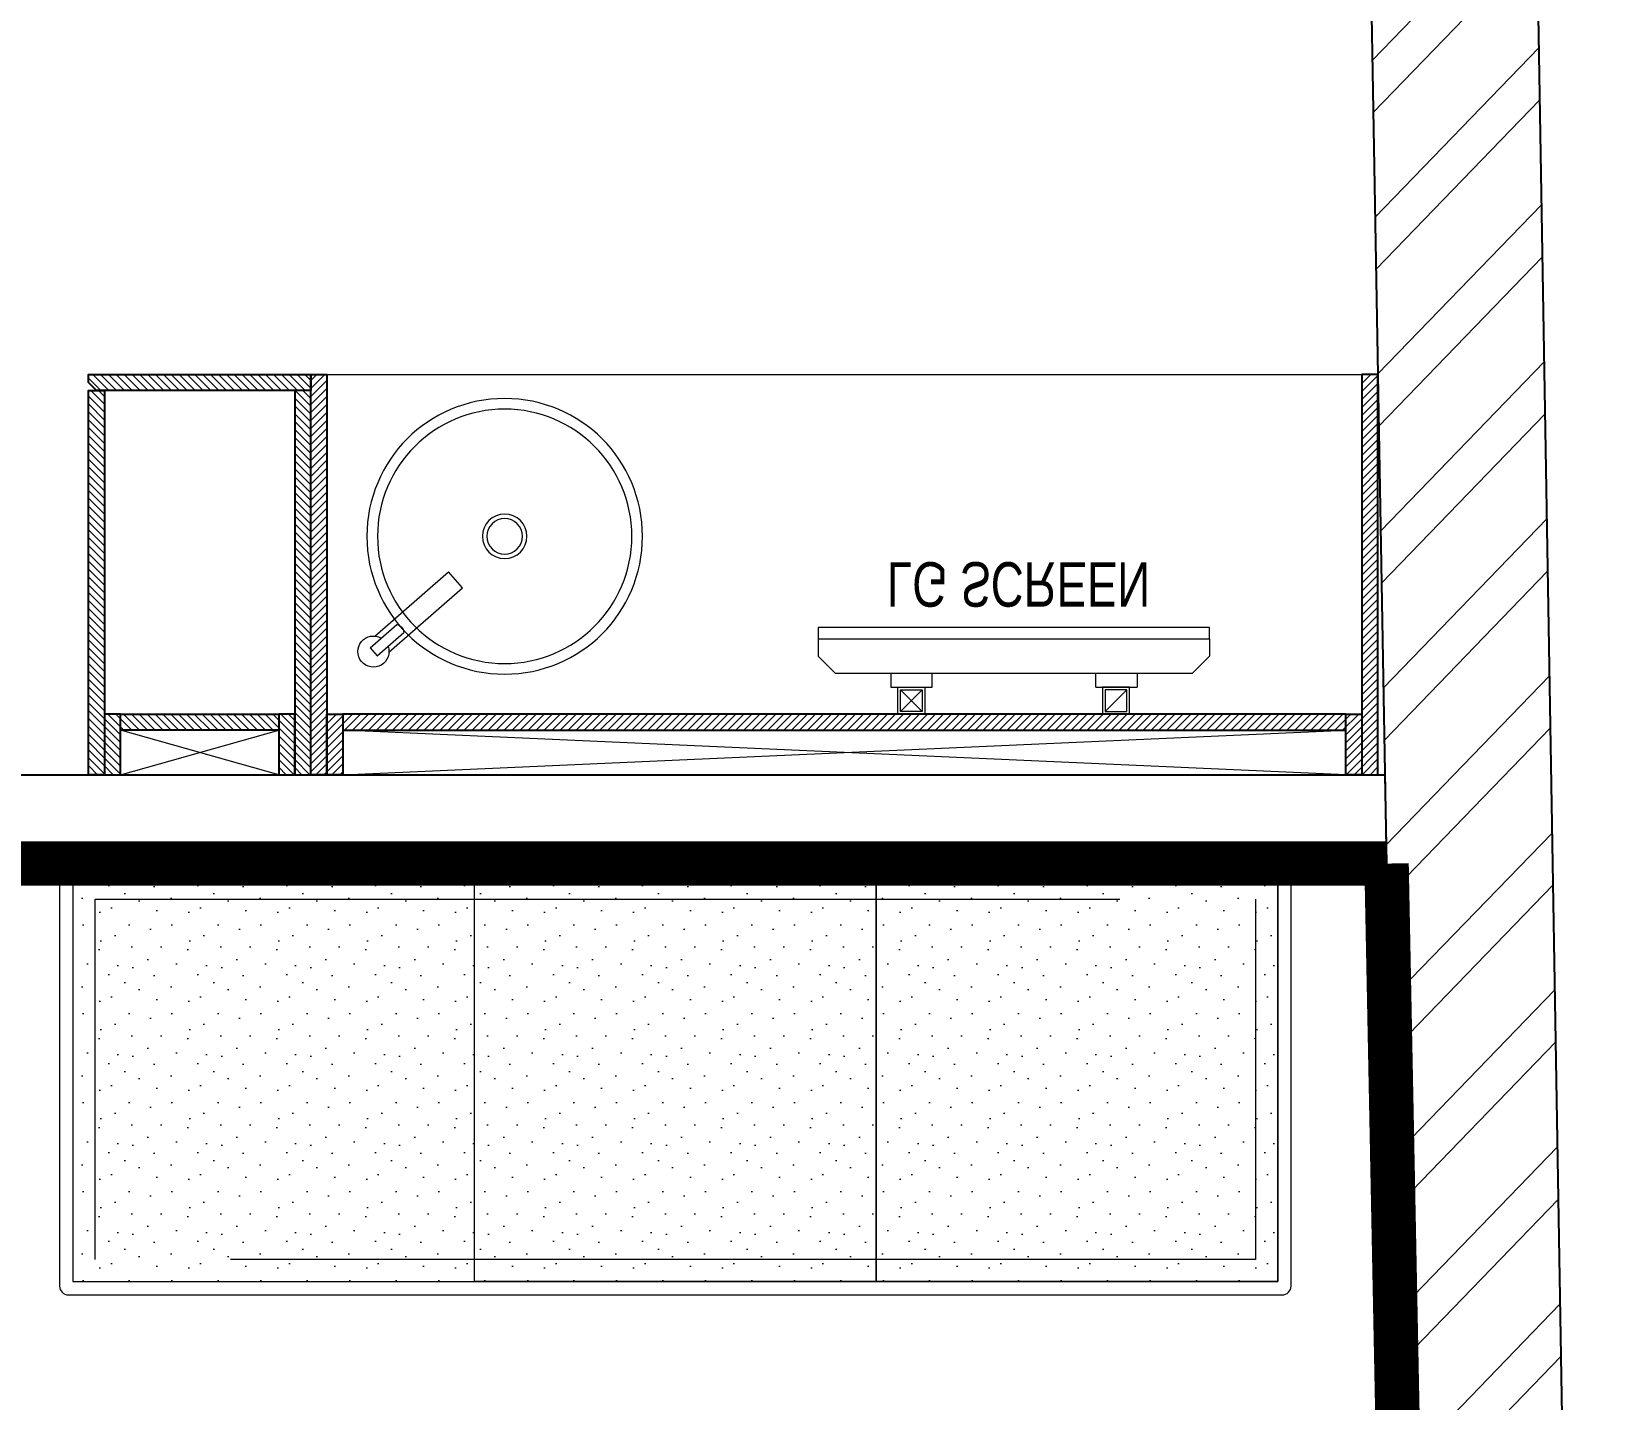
# Model space of a CAD drawing. Header units: feet. Extents: x 10328643 to 10345077, y -6275221 to -6263397.
# Drawn here: x 10342881 to 10344666, y -6270282 to -6268745 of the extents above; entities that cross this region are included whole.
import ezdxf

# ---------------------------------------------------------------- set-up
doc = ezdxf.new("R2010")
doc.units = ezdxf.units.FT
doc.header["$LTSCALE"] = 33
doc.header["$MEASUREMENT"] = 0
doc.linetypes.add('ACAD_ISO03W100', pattern=[30, 12, -18])
doc.linetypes.add('HIDDEN2', pattern=[4.7624999999999975, 3.174999999999998, -1.587499999999999])
doc.layers.add('A-WALL', color=1, linetype='Continuous')
for name, color, linetype, lineweight in [('A-WALL HATCH', 251, 'Continuous', 0), ('Floor-Unit', 1, 'Continuous', 13), ('LENS-HATCH', 251, 'Continuous', 5), ('LENS-PARTITION', 21, 'Continuous', 25), ('LENS_DIMENSION', 193, 'Continuous', 0), ('LK-FF&E FLOOR', 1, 'Continuous', 9), ('LK-FF&E WALL', 1, 'Continuous', 9), ('LK-FLUTTED FINISH', 20, 'Continuous', 30), ('LK-IT', 3, 'Continuous', 18), ('LK-MIRROR', 133, 'Continuous', 13), ('LN-ELEVATION-1', 81, 'Continuous', 25), ('LN-ELEVATION-2', 103, 'Continuous', 20), ('LN-ELEVATION-3', 125, 'Continuous', 18), ('LN-ELEVATION-5', 167, 'Continuous', 5), ('LN-HATCH', 251, 'Continuous', 0), ('TV', 92, 'Continuous', 18)]:
    doc.layers.add(name, color=color, linetype=linetype, lineweight=lineweight)
doc.styles.get("Standard").update_dxf_attribs({"font": 'GILC____.TTF'})
pattern_1 = [(44.99999999999998, (35858.5, -100655.3575484328), (-4.419417382415918, 4.419417382415923), [])]

# ---------------------------------------------------------------- blocks, each defined once
blk = doc.blocks.new('A$Cfa4c734a')
at = {"layer": 'A-WALL HATCH'}
h = blk.add_hatch(dxfattribs=at)
h.set_pattern_fill('ANSI32', color=256, scale=333)
h.set_pattern_definition([(45, (-3677982.209785789, 5465809.630638593), (-88.29995930067012, 88.29995930067012), []), (45, (-3677923.343146354, 5465809.630638593), (-88.29995930067012, 88.29995930067012), [])])
h.paths.add_polyline_path([(-140.8002693178132, 1534.868559050374), (-140.8002693178132, 11504.88015948795), (-1337.123808131553, 11516.73587332852), (-1339.403024584055, 11286.74716670904), (-331.4525190526619, 11276.75825286563), (-326.7478757947683, 4255.226223836653), (-326.1336221406236, 4058.874749935232), (-317.1160403387621, 1535.060372652486)])
h.paths.add_polyline_path([(-4479.265048931353, 6212.593245977537), (-4479.265048931353, 11239.59324597753), (-4709.265048931352, 11239.59324597753), (-4709.265048931352, 6212.593245977537)])
h.paths.add_polyline_path([(-3159.313659571111, 11304.78270559478), (-3157.034443117678, 11534.77141221426), (-4149.265048931352, 11544.60453991312), (-4149.265048931352, 11314.59324597753)])
h.paths.add_polyline_path([(-4709.265048931352, 5790.847628092393), (-4709.265048931352, 6020.880699847825), (-8083.252623632551, 6078.099506177939), (-8083.252623632551, 5848.066434422508)])
h.paths.add_polyline_path([(-8598.25262363255, 5856.800220367499), (-8598.25262363255, 6086.83329212293), (-11735.25262363255, 6140.033071755432), (-11735.25262363255, 5910)])
h.paths.add_polyline_path([(-326.748817663566, 4255.527300314454), (-326.1337621833336, 4058.91951579431), (-326.0527735147625, 4058.919561185874), (-326.7397916074842, 4255.527255986817)])
h.paths.add_polyline_path([(-1857.462878000922, 1139.272289847024), (-1997.384313770099, 1147.6979537429), (-1999.727950536646, 917.6236868100241), (-370.2185042239725, 858.6751408837736), (-370.2185042239725, 1139.469099324196)])
at = {"layer": 'A-WALL'}
for p, q in [((-140.8002693178132, 11504.88015948795), (-140.8002693178132, 847.7685469025745)), ((-331.4525190526619, 11276.75825286563), (-326.7478757947683, 4255.226223836653))]:
    blk.add_line(p, q, dxfattribs=at)
blk = doc.blocks.new('rtf')
at = {"color": 0, "linetype": 'ByBlock', "lineweight": -2}
for p, q in [((16412.5253540573, -172798.8148984113), (16452.40026456733, -172798.8148984113)), ((16412.5253540573, -172810.8148984113), (16412.5253540573, -172798.8148984113)), ((16425.26329468148, -172793.1007600746), (16535.26329468148, -172793.1007600746)), ((16535.26329468148, -172793.1007600746), (16535.26329468148, -172817.1007600746)), ((16412.5253540573, -172810.8148984113), (16452.40026456733, -172810.8148984113)), ((16425.26329468148, -172817.1007600746), (16535.26329468148, -172817.1007600746))]:
    blk.add_line(p, q, dxfattribs=at)
for centre, radius, start, end in [((16412.5253540573, -172805.1007600746), 17.5, 21.05058810897431, 340.9421780194656), ((16444.53660690578, -172804.8148984114), 9.891264419597851, 322.656233941354, 37.34376605891414)]:
    blk.add_arc(centre, radius, start, end, dxfattribs=at)
blk = doc.blocks.new('dsg')
at = {"color": 0, "linetype": 'ByBlock', "lineweight": -2}
for radius in [155, 143, 25, 20]:
    blk.add_circle((11491.5035008227, -171102.5847399924), radius, dxfattribs=at)
blk.add_blockref('rtf', (-5117.472106590168, 1702.9323767405), dxfattribs=at)
blk = doc.blocks.new('CLINIC - CABINET SINK')
at = {"layer": 'LN-HATCH', "ltscale": 0.5}
h = blk.add_hatch(dxfattribs=at)
h.set_pattern_fill('ANSI31', color=256, scale=2)
h.set_pattern_definition([(45, (4052861.500382861, 1708016.355767586), (-4.490128060534575, 4.490128060534575), [])])
h.paths.add_polyline_path([(-563.359543572413, 156.9999999999999), (564.640456427587, 156.9999999999999), (564.640456427587, 174.9999999999999), (-563.359543572413, 174.9999999999999)])
h.paths.add_polyline_path([(582.6404564275867, 225), (600.6404564275867, 225), (600.6404564275867, -225), (582.6404564275867, -225)])
h.paths.add_polyline_path([(564.640456427587, 225), (582.6404564275867, 225), (582.6404564275867, 156.9999999999999), (564.640456427587, 156.9999999999999)])
h.paths.add_polyline_path([(-581.359543572413, 225), (-599.359543572413, 225), (-599.359543572413, -225), (-581.359543572413, -225)])
h.paths.add_polyline_path([(-581.359543572413, 225), (-563.359543572413, 225), (-563.359543572413, 156.9999999999999), (-581.359543572413, 156.9999999999999)])
at = {"layer": 'LN-ELEVATION-1', "ltscale": 0.5}
for points in [[(-581.359543572413, 225), (-599.359543572413, 225), (-599.359543572413, -225), (-581.359543572413, -225)], [(-581.359543572413, 225), (-563.359543572413, 225), (-563.359543572413, 156.9999999999999), (-581.359543572413, 156.9999999999999)], [(564.640456427587, 225), (582.6404564275867, 225), (582.6404564275867, 156.9999999999999), (564.640456427587, 156.9999999999999)], [(582.6404564275867, 225), (600.6404564275867, 225), (600.6404564275867, -225), (582.6404564275867, -225)], [(-563.359543572413, 156.9999999999999), (564.640456427587, 156.9999999999999), (564.640456427587, 174.9999999999999), (-563.359543572413, 174.9999999999999)]]:
    blk.add_lwpolyline(points, close=True, dxfattribs=at)
at = {"layer": 'LN-ELEVATION-2', "ltscale": 0.5}
blk.add_line((582.6404564275867, -225), (-581.359543572413, -225), dxfattribs=at)
at = {"layer": 'LN-HATCH', "ltscale": 0.5}
for p, q in [((564.640456427587, 225), (-563.359543572413, 174.9999999999999)), ((-563.359543572413, 225), (564.640456427587, 174.9999999999999))]:
    blk.add_line(p, q, dxfattribs=at)
at = {"layer": 'LN-ELEVATION-3', "xscale": -1, "rotation": 41.1558274151866}
blk.add_blockref('dsg', (-103569.3304926871, 136346.6509754679), dxfattribs=at)
blk = doc.blocks.new('CLINIC SCREEN')
at = {"layer": 'TV'}
for p, q in [((-103.1090284836336, 42.85441964946222), (-127.4114311772946, 18.55201695591665)), ((-127.4114311772946, 42.85441964946222), (-103.1090284836336, 18.55201695591665)), ((102.7052824410566, 42.85441964946222), (127.007685134602, 18.55201695591665))]:
    blk.add_line(p, q, dxfattribs=at)
at = {"layer": 'TV', "ltscale": 12}
for p, q in [((-220.0000000000082, -19.41163062257681), (-200.5883693773149, 0)), ((200.5883693773149, 0), (-200.5883693773149, 0)), ((-138.5315413423604, 0), (-138.5315413423604, 15.514207008644)), ((-138.5315413423604, 15.514207008644), (-91.98892031613741, 15.514207008644)), ((-91.98892031613741, 15.514207008644), (-91.98892031613741, 0)), ((91.98892031610741, 15.514207008644), (91.98892031610741, 0)), ((91.98892031610741, 15.514207008644), (138.5315413423595, 15.514207008644)), ((138.5315413423595, 0), (138.5315413423595, 15.514207008644)), ((219.9999999999918, -19.41163062257681), (200.5883693773149, 0)), ((-220.0000000000082, -38.82326124538668), (-220.0000000000082, -19.41163062257681)), ((219.9999999999918, -38.82326124538668), (219.9999999999918, -19.41163062257681))]:
    blk.add_line(p, q, dxfattribs=at)
at = {"layer": 'TV'}
for points in [[(-130.4492315140169, 15.51421661919448), (-100.0712281470269, 15.51421661919448), (-100.0712281470269, 45.89221998606814), (-130.4492315140169, 45.89221998606814)], [(-127.4114311772946, 18.55201695591665), (-103.1090284836336, 18.55201695591665), (-103.1090284836336, 42.85441964946222), (-127.4114311772946, 42.85441964946222)], [(130.0454854713243, 15.51421661919448), (99.66748210433435, 15.51421661919448), (99.66748210433435, 45.89221998606814), (130.0454854713243, 45.89221998606814)], [(127.007685134602, 18.55201695591665), (102.7052824410566, 18.55201695591665), (102.7052824410566, 42.85441964946222), (127.007685134602, 42.85441964946222)]]:
    blk.add_lwpolyline(points, close=True, dxfattribs=at)
at = {"layer": 'TV', "ltscale": 12}
blk.add_lwpolyline([(-220.0000000000082, -51.71278328332107), (-220.0000000000082, -38.82326124538668), (219.9999999999918, -38.82326124538668), (219.9999999999918, -51.71278328332107)], close=True, dxfattribs=at)
at = {"layer": 'Floor-Unit', "color": 0, "ltscale": 2, "insert": (5.199680584678389, -100.4085774972336), "char_height": 50, "attachment_point": 5}
blk.add_mtext_dynamic_manual_height_columns('LG SCREEN', width=466.4796511627907, gutter_width=12.5, heights=[0], dxfattribs=at)
blk = doc.blocks.new('CLINIC - MOP CLOSET')
at = {"layer": 'LN-HATCH', "ltscale": 0.5}
h = blk.add_hatch(dxfattribs=at)
h.set_pattern_fill('ANSI31', color=256, scale=50, angle=360)
h.set_pattern_definition(pattern_1)
h.paths.add_polyline_path([(-106.3595435724128, 216), (-124.3595435724128, 216), (-124.3595435724128, -216), (-106.3595435724128, -216)])
h = blk.add_hatch(dxfattribs=at)
h.set_pattern_fill('ANSI31', color=256, scale=50, angle=360)
h.set_pattern_definition(pattern_1)
h.paths.add_polyline_path([(-106.3595435724128, 216), (-88.35954357241282, 216), (-88.35954357241282, 148), (-106.3595435724128, 148)])
h = blk.add_hatch(dxfattribs=at)
h.set_pattern_fill('ANSI31', color=256, scale=50, angle=360)
h.set_pattern_definition(pattern_1)
h.paths.add_polyline_path([(89.64045642758717, 216), (107.6404564275872, 216), (107.6404564275872, 148), (89.64045642758717, 148)])
h = blk.add_hatch(dxfattribs=at)
h.set_pattern_fill('ANSI31', color=256, scale=50, angle=360)
h.set_pattern_definition(pattern_1)
h.paths.add_polyline_path([(107.6404564275872, 216), (125.6404564275872, 216), (125.6404564275872, -216), (107.6404564275872, -216)])
h = blk.add_hatch(dxfattribs=at)
h.set_pattern_fill('ANSI31', color=256, scale=50, angle=360)
h.set_pattern_definition(pattern_1)
h.paths.add_polyline_path([(-88.35954357241282, 148), (89.64045642758717, 148), (89.64045642758717, 166), (-88.35954357241282, 166)])
h = blk.add_hatch(dxfattribs=at)
h.set_pattern_fill('ANSI31', color=256, scale=50, angle=360)
h.set_pattern_definition([(44.99999999999998, (35894.5, -101037.3575484328), (-4.419417382415918, 4.419417382415923), [])])
h.paths.add_polyline_path([(-115.3595435724055, -216), (-124.3595435724128, -225), (-124.3595435724128, -234), (125.6404564275872, -234), (125.6404564275872, -216)])
at = {"layer": 'LN-ELEVATION-1', "ltscale": 0.5}
for points in [[(-106.3595435724128, 216), (-124.3595435724128, 216), (-124.3595435724128, -216), (-106.3595435724128, -216)], [(-106.3595435724128, 216), (-88.35954357241282, 216), (-88.35954357241282, 148), (-106.3595435724128, 148)], [(89.64045642758717, 216), (107.6404564275872, 216), (107.6404564275872, 148), (89.64045642758717, 148)], [(107.6404564275872, 216), (125.6404564275872, 216), (125.6404564275872, -216), (107.6404564275872, -216)], [(-88.35954357241282, 148), (89.64045642758717, 148), (89.64045642758717, 166), (-88.35954357241282, 166)], [(-124.3595435724128, -225), (-124.3595435724128, -234), (125.6404564275872, -234), (125.6404564275872, -216), (-115.3595435724128, -216)]]:
    blk.add_lwpolyline(points, close=True, dxfattribs=at)
at = {"layer": 'LN-HATCH', "ltscale": 0.5}
for p, q in [((89.64045642758717, 216), (-88.35954357241282, 166)), ((-88.35954357241282, 216), (89.64045642758717, 166))]:
    blk.add_line(p, q, dxfattribs=at)
blk = doc.blocks.new('3 seater Bench 1385')
at = {"layer": 'LENS-HATCH', "lineweight": 0}
h = blk.add_hatch(dxfattribs=at)
h.set_pattern_fill('STIP1', color=177, scale=100, angle=269.9999999999999, pattern_type=2)
h.set_pattern_definition([(270, (6617025.245374651, -170439.1063060568), (100, -1.516e-13), [0, -100]), (270, (6617009.245374652, -170451.1063060568), (100, -1.516e-13), [0, -100]), (270, (6616985.245374652, -170446.1063060568), (100, -1.516e-13), [0, -100]), (270, (6616962.245374652, -170481.1063060568), (100, -1.516e-13), [0, -100]), (270, (6616998.245374652, -170478.1063060568), (100, -1.516e-13), [0, -100]), (270, (6617022.245374652, -170505.1063060568), (100, -1.516e-13), [0, -100]), (270, (6617029.245374651, -170470.1063060568), (100, -1.516e-13), [0, -100]), (270, (6616988.245374651, -170512.1063060568), (100, -1.516e-13), [0, -100]), (270, (6616956.245374652, -170507.1063060568), (100, -1.516e-13), [0, -100]), (270, (6616941.245374651, -170433.1063060568), (100, -1.516e-13), [0, -100]), (270, (6616961.245374652, -170451.1063060568), (100, -1.516e-13), [0, -100]), (270, (6616942.245374652, -170465.1063060568), (100, -1.516e-13), [0, -100]), (270, (6617006.245374652, -170526.1063060568), (100, -1.516e-13), [0, -100]), (270, (6616981.245374652, -170494.1063060568), (100, -1.516e-13), [0, -100]), (270, (6617014.245374652, -170486.1063060568), (100, -1.516e-13), [0, -100]), (270, (6617005.245374651, -170503.1063060568), (100, -1.516e-13), [0, -100]), (270, (6616978.245374651, -170467.1063060568), (100, -1.516e-13), [0, -100]), (270, (6617032.245374652, -170495.1063060568), (100, -1.516e-13), [0, -100]), (270, (6616973.245374651, -170526.1063060568), (100, -1.516e-13), [0, -100]), (270, (6616943.245374651, -170523.1063060568), (100, -1.516e-13), [0, -100])])
h.paths.add_polyline_path([(677.5000000004657, 227.5), (225.8333333334885, 227.5), (225.8333333334885, -227.5), (677.5000000004657, -227.5)])
h.paths.add_polyline_path([(-225.8333333334885, 227.5), (225.8333333334885, 227.5), (225.8333333334885, -227.5), (-225.8333333334885, -227.5)])
h.paths.add_polyline_path([(-677.5000000004657, 227.5), (-225.8333333334885, 227.5), (-225.8333333334885, -227.5), (-677.5000000004657, -227.5)])
at = {"layer": 'LN-ELEVATION-2', "ltscale": 0.5}
for points in [[(-677.5000000004657, 227.5), (-225.8333333334885, 227.5), (-225.8333333334885, -227.5), (-677.5000000004657, -227.5)], [(-225.8333333334885, 227.5), (225.8333333334885, 227.5), (225.8333333334885, -227.5), (-225.8333333334885, -227.5)], [(677.5000000004657, 227.5), (225.8333333334885, 227.5), (225.8333333334885, -227.5), (677.5000000004657, -227.5)]]:
    blk.add_lwpolyline(points, close=True, dxfattribs=at)
at = {"layer": 'LN-ELEVATION-5', "ltscale": 0.5}
blk.add_lwpolyline([(682.4999999995343, 242.5), (-682.5000000004655, 242.5, 0.4142135623730951), (-692.5000000004655, 232.5), (-692.5000000004655, -232.5, 0.4142135623730951), (-682.5000000004655, -242.5), (682.4999999995343, -242.5, 0.4142135623730951), (692.4999999995343, -232.5), (692.4999999995343, 232.5, 0.4142135623730951)], format="xyb", close=True, dxfattribs=at)
blk.add_lwpolyline([(677.4999999995343, 227.5), (-677.5000000004657, 227.5), (-677.5000000004657, -227.5), (677.4999999995343, -227.5)], close=True, dxfattribs=at)
at = {"layer": 'LN-ELEVATION-5', "linetype": 'HIDDEN2', "ltscale": 11}
blk.add_lwpolyline([(-652.5000000004657, 202.5), (652.5000000004657, 202.5), (652.5000000004657, -202.5), (-652.5000000004657, -202.5)], close=True, dxfattribs=at)

msp = doc.modelspace()

# ---------------------------------------------------------------- linework, layer by layer
at = {"layer": 'LENS-PARTITION'}
msp.add_lwpolyline([(10344404.64611609, -6269680.128418323), (10342760.57351895, -6269680.128418323), (10342760.57351895, -6269580.128418323), (10344402.8832122, -6269580.128418323)], close=True, dxfattribs=at)
at = {"layer": 'LK-FLUTTED FINISH', "linetype": 'ACAD_ISO03W100', "ltscale": 0.05, "const_width": 50}
msp.add_lwpolyline([(10344404.64611609, -6269680.128418323), (10344478.40057121, -6273420.77467121)], dxfattribs=at)
at = {"layer": 'LK-MIRROR', "linetype": 'ACAD_ISO03W100', "ltscale": 0.05, "const_width": 50}
msp.add_lwpolyline([(10342760.57351895, -6269370.053757175), (10342760.57351895, -6269680.128418323), (10344404.64611609, -6269680.128418323)], dxfattribs=at)

# ---------------------------------------------------------------- block references
at = {"layer": 'LENS_DIMENSION', "rotation": 0.9715749696619951}
msp.add_blockref('A$Cfa4c734a', (10344821.50003543, -6274950.235489403), dxfattribs=at)
at = {"layer": 'LK-FF&E FLOOR', "rotation": 180.0000000000458}
msp.add_blockref('3 seater Bench 1385', (10343604.81584448, -6269922.628418322), dxfattribs=at)
at = {"layer": 'LK-FF&E WALL', "rotation": 180}
msp.add_blockref('CLINIC - CABINET SINK', (10343795.59060115, -6269355.128418323), dxfattribs=at)
at = {"layer": 'LK-FF&E WALL', "xscale": -1, "rotation": 180}
msp.add_blockref('CLINIC - MOP CLOSET', (10343069.30968829, -6269364.128418323), dxfattribs=at)
at = {"layer": 'LK-IT', "xscale": -1, "rotation": 180}
msp.add_blockref('CLINIC SCREEN', (10343985.57351895, -6269466.236198347), dxfattribs=at)

doc.saveas('drawing.dxf')
